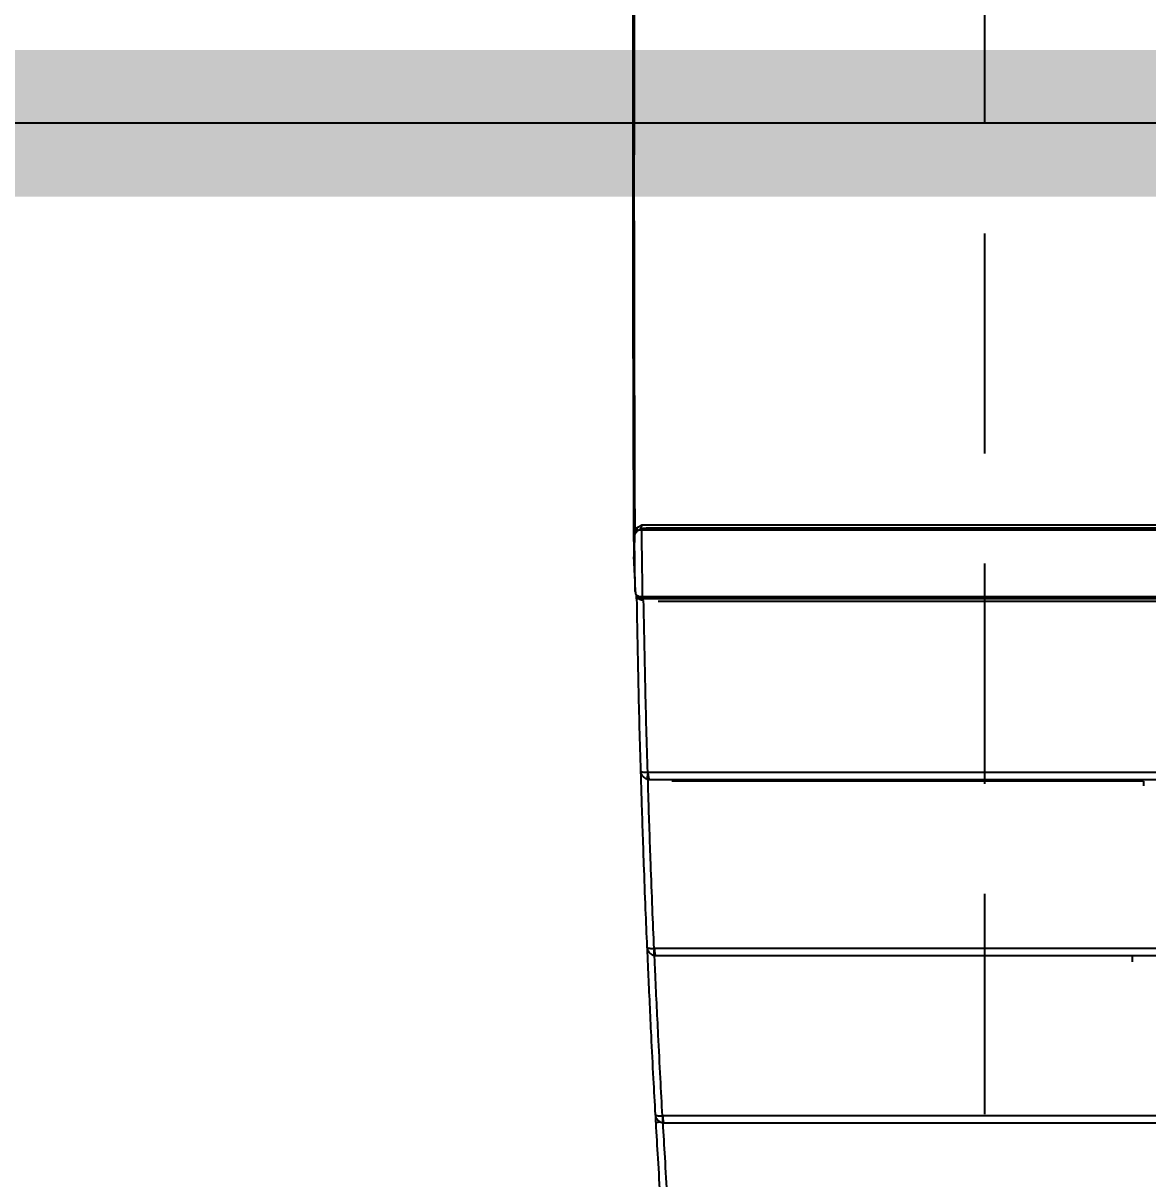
# Model space of a CAD drawing. Header units: millimetres. Extents: x 236955 to 308542, y 30900 to 88969.
# Drawn here: x 299470.1 to 299623.3, y 62490.5 to 62647.9 of the extents above; entities that cross this region are included whole.
import ezdxf

# ---------------------------------------------------------------- set-up
doc = ezdxf.new("R2010")
doc.units = ezdxf.units.MM
doc.header["$LTSCALE"] = 100
doc.header["$PDMODE"] = 3
doc.linetypes.add('HID2', pattern=[1, 0.5, -0.5])
doc.linetypes.add('HIDDEN', pattern=[0.375, 0.25, -0.125])
doc.layers.get('DEFPOINTS').update_dxf_attribs({"color": 248})
for name, color, linetype in [('06-LIGHT', 4, 'Continuous'), ('07-DIM WAL', 5, 'Continuous'), ('3.기호.계단선', 30, 'Continuous')]:
    doc.layers.add(name, color=color, linetype=linetype)
doc.styles.add('HY 울릉도 L', font='')
doc.styles.get('HY 울릉도 L').set_extended_font_data('HY울릉도L')
doc.dimstyles.new('30', dxfattribs={"dimscale": 30, "dimtxt": 2, "dimasz": 1, "dimexe": 1, "dimexo": 1, "dimgap": 1, "dimtad": 1, "dimdec": 0, "dimrnd": 0.05, "dimdsep": 46, "dimlunit": 6, "dimtxsty": 'HY 울릉도 L', "dimblk": 'ARCHTICK', "dimcen": 2.5, "dimdle": 1, "dimclrd": 133, "dimclre": 133, "dimclrt": 30, "dimadec": 0, "dimazin": 0, "dimtfac": 1, "dimtdec": 0, "dimtix": 1, "dimtmove": 2, "dimatfit": 3, "dimldrblk": 'ARCHTICK', "dimfxl": 1, "dimlwd": -1, "dimlwe": -1, "dimarcsym": 0})

# ---------------------------------------------------------------- blocks, each defined once
blk = doc.blocks.new('*U49')
at = {"color": 8}
for p, q in [((0.23, 194), (0.05, 194)), ((0.05, 194), (0.05, 194)), ((0.16, 193.19), (0.16, 193.19)), ((0.09, 190.49), (0.09, 190.49)), ((0.1, 190.56), (0.1, 190.56)), ((0.12, 189.44), (0.12, 189.43)), ((0.25, 186.81), (0.25, 186.8)), ((0.25, 186.81), (0.25, 186.8))]:
    blk.add_line(p, q, dxfattribs=at)
at = {"color": 1, "linetype": 'HIDDEN'}
blk.add_lwpolyline([(1179.94, 464.99), (1179.94, 14.99), (39.94, 14.99), (39.94, 464.99)], close=True, dxfattribs=at)
at = {"color": 8}
blk.add_arc((0.87, 193.8), 0.2, 90, 99.4283, dxfattribs=at)
for centre, major_axis, ratio, start_param, end_param in [((1.22, 194.01), (-1, -0.011), 0.000851, 5.81073, 6.230827), ((0.73, 193.82), (-0.5, 0.021), 0.710917, 0.074486, 0.971745), ((0.78, 194.01), (-0.436, 0.245), 0.699022, 0.689796, 1.432768), ((0.81, 194.06), (-0.393, 0.309), 0.676566, 0.870738, 1.553972), ((0.87, 193.8), (0.033, -0.197), 0.348188, 3.1344, 4.658358), ((0.87, 193.8), (0, -0.2), 0.351833, 3.141593, 4.716068), ((0.99, 193.8), (0, -0.2), 0.205027, 3.141593, 4.714452), ((1.09, 186.26), (0, -0.2), 0.201921, 4.714424, 6.229723), ((1.81, 166.3), (0.127, 0.79), 0.18902, 1.609012, 3.142438), ((1.84, 166.3), (0, -0.8), 0.192414, 4.720156, 6.283185), ((2.54, 146.3), (0.111, 0.792), 0.18309, 1.608242, 3.142333), ((2.57, 146.3), (0, -0.8), 0.1863, 4.724017, 6.283185), ((3.49, 127.3), (0.096, 0.794), 0.175481, 1.613044, 3.142228), ((3.51, 127.3), (0, -0.8), 0.179084, 4.733363, 6.283185)]:
    blk.add_ellipse(centre, major_axis=major_axis, ratio=ratio, start_param=start_param, end_param=end_param, dxfattribs=at)
for points, degree in [([(2.71, 360.02), (0.55, 324.73), (-0.33, 289.36), (0.05, 194)], 3), ([(0.23, 194), (-0.16, 289.37), (0.73, 324.74), (2.88, 360.03)], 3), ([(0.16, 193.19), (0.14, 192.41)], 1), ([(0.23, 193.81), (0.23, 193.88), (0.23, 193.94), (0.23, 194)], 3), ([(0.33, 194), (0.35, 194.02), (0.37, 194.04), (0.4, 194.05)], 3), ([(0.95, 193.8), (0.9, 193.8), (0.85, 193.8), (0.8, 193.8)], 3), ([(0.87, 194), (0.91, 194), (0.95, 194), (0.99, 194)], 3), ([(0.99, 194), (1.16, 194), (1.33, 194), (1.5, 194)], 3), ([(0.13, 191.87), (0.1, 190.56)], 1), ([(0.09, 190.49), (0.1, 190.62), (0.1, 190.75), (0.11, 190.87)], 3), ([(0.09, 190.49), (0.09, 190.49), (0.09, 190.49), (0.09, 190.49)], 3), ([(0.4, 186), (0.4, 186.16), (0.39, 186.31), (0.39, 186.47)], 3), ([(0.63, 186), (0.48, 185.99), (0.4, 185.99), (0.4, 185.99)], 3), ([(0.63, 186), (0.65, 186.05), (0.7, 186.11), (0.75, 186.14)], 3), ([(0.99, 186.05), (1, 186.05), (1, 186.05), (1, 186.05)], 3), ([(1, 186.05), (1.61, 186.05), (2.22, 186.05), (2.84, 186.05)], 3), ([(0.85, 166.47), (0.86, 166.15), (0.87, 165.82), (0.88, 165.5)], 3), ([(1.69, 166.29), (1.68, 166.29), (1.67, 166.29), (1.66, 166.3)], 3), ([(1.68, 165.51), (1.74, 165.5), (1.79, 165.5), (1.84, 165.5)], 3), ([(57.94, 165.3), (57.94, 165.13), (57.94, 164.95), (57.94, 164.78)], 3), ([(1.58, 146.46), (1.59, 146.14), (1.6, 145.82), (1.62, 145.5)], 3), ([(2.42, 146.29), (2.41, 146.29), (2.4, 146.29), (2.39, 146.29)], 3), ([(2.43, 145.51), (2.48, 145.5), (2.52, 145.5), (2.57, 145.5)], 3), ([(3.13, 145.5), (3.13, 145.5), (3.13, 145.5), (3.13, 145.5)], 3), ([(56.64, 145.5), (56.64, 145.27), (56.64, 145.03), (56.64, 144.8)], 3), ([(3.37, 127.28), (3.36, 127.28), (3.35, 127.28), (3.34, 127.28)], 3), ([(2.57, 126.5), (2.57, 126.53), (2.76, 126.58), (3.06, 126.61)], 3), ([(3.39, 126.51), (3.43, 126.5), (3.47, 126.5), (3.51, 126.5)], 3)]:
    blk.add_open_spline(points, degree=degree, dxfattribs=at)
for points, knots in [([(0.4, 194.05), (0.43, 194.07), (0.47, 194.09), (0.58, 194.16), (0.66, 194.21), (0.79, 194.28), (0.82, 194.29), (0.88, 194.32), (0.9, 194.34), (0.95, 194.36), (0.96, 194.37), (0.98, 194.38), (0.99, 194.38), (1, 194.39), (1.01, 194.39), (1.01, 194.4), (1.02, 194.4), (1.02, 194.4), (1.02, 194.4), (1.03, 194.4)], [0, 0, 0, 0, 0.211843, 0.211843, 0.618776, 0.618776, 0.759942, 0.759942, 0.870728, 0.870728, 0.929874, 0.929874, 0.961875, 0.961875, 0.979256, 0.979256, 0.992466, 0.992466, 1, 1, 1, 1]), ([(1.03, 194.4), (1.03, 194.4), (1.02, 194.4), (1.02, 194.39), (1.02, 194.39), (1.02, 194.38), (1.01, 194.38), (1.01, 194.36), (1, 194.36), (0.99, 194.33), (0.99, 194.32), (0.97, 194.28), (0.95, 194.25), (0.92, 194.19), (0.91, 194.15), (0.87, 194.07), (0.86, 194.03), (0.84, 193.99)], [0, 0, 0, 0, 0.013568, 0.013568, 0.037214, 0.037214, 0.068468, 0.068468, 0.126077, 0.126077, 0.232683, 0.232683, 0.432706, 0.432706, 0.68324, 0.68324, 1, 1, 1, 1]), ([(1.03, 194.4), (4.91, 194.37), (8.8, 194.41), (16.61, 194.41), (20.52, 194.41), (32.26, 194.41), (40.12, 194.41), (63.7, 194.41), (79.47, 194.41), (111.03, 194.41), (126.83, 194.41), (158.43, 194.41), (174.24, 194.41), (190.04, 194.41)], [0, 0, 0, 0, 0.0625, 0.0625, 0.125, 0.125, 0.25, 0.25, 0.5, 0.5, 0.75, 0.75, 1, 1, 1, 1]), ([(0.05, 194), (0.05, 193.53), (0.06, 193.07), (0.07, 192.25), (0.07, 191.9), (0.08, 191.2), (0.09, 190.84), (0.09, 190.49)], [0, 0, 0, 0, 0.399294, 0.399294, 0.699647, 0.699647, 1, 1, 1, 1]), ([(0.16, 193.19), (0.15, 192.75), (0.14, 192.31), (0.12, 191.43), (0.11, 191), (0.1, 190.56)], [0, 0, 0, 0, 0.5, 0.5, 1, 1, 1, 1]), ([(0.8, 193.8), (0.74, 193.79), (0.68, 193.78), (0.54, 193.73), (0.47, 193.69), (0.34, 193.6), (0.28, 193.53), (0.19, 193.38), (0.16, 193.28), (0.16, 193.19)], [0, 0, 0, 0, 0.154456, 0.154456, 0.374956, 0.374956, 0.653826, 0.653826, 1, 1, 1, 1]), ([(0.25, 186.81), (0.24, 187.01), (0.24, 187.2), (0.22, 188.27), (0.21, 189.13), (0.19, 190.87), (0.18, 191.73), (0.16, 192.79), (0.16, 192.99), (0.16, 193.19)], [0, 0, 0, 0, 0.092547, 0.092547, 0.500171, 0.500171, 0.907796, 0.907796, 1, 1, 1, 1]), ([(0.23, 193.81), (0.23, 193.87), (0.26, 193.93), (0.32, 193.99), (0.33, 194), (0.33, 194)], [0, 0, 0, 0, 0.894177, 0.894177, 1, 1, 1, 1]), ([(0.9, 193.94), (5.81, 193.94), (10.75, 193.94), (20.63, 193.94), (25.58, 193.94), (40.44, 193.94), (50.37, 193.94), (80.23, 193.94), (100.21, 193.94), (140.17, 193.94), (160.16, 193.94), (200.13, 193.94), (220.12, 193.94), (320.05, 193.94), (400, 193.94), (479.94, 193.94)], [0, 0, 0, 0, 0.03125, 0.03125, 0.0625, 0.0625, 0.125, 0.125, 0.25, 0.25, 0.375, 0.375, 0.5, 0.5, 1, 1, 1, 1]), ([(479.94, 193.8), (400.01, 193.8), (320.07, 193.8), (220.16, 193.8), (200.17, 193.8), (160.21, 193.8), (140.22, 193.8), (100.27, 193.8), (80.31, 193.8), (50.44, 193.8), (40.5, 193.8), (25.63, 193.8), (20.67, 193.8), (10.79, 193.8), (5.84, 193.8), (0.95, 193.8)], [0, 0, 0, 0, 0.5, 0.5, 0.625, 0.625, 0.75, 0.75, 0.875, 0.875, 0.9375, 0.9375, 0.96875, 0.96875, 1, 1, 1, 1]), ([(0.95, 193.8), (0.95, 193.4), (0.96, 193.01), (0.97, 191.74), (0.98, 190.88), (1.01, 189.14), (1.02, 188.28), (1.04, 187.03), (1.05, 186.64), (1.05, 186.26)], [0, 0, 0, 0, 0.157944, 0.157944, 0.502409, 0.502409, 0.846873, 0.846873, 1, 1, 1, 1]), ([(189.04, 194), (186.07, 194), (183.09, 194), (160.13, 194), (140.14, 194), (100.18, 194), (80.2, 194), (50.34, 194), (40.41, 194), (25.55, 194), (20.6, 194), (10.93, 194), (6.2, 194), (1.5, 194)], [0, 0, 0, 0, 0.047401, 0.047401, 0.366063, 0.366063, 0.684724, 0.684724, 0.844055, 0.844055, 0.92372, 0.92372, 1, 1, 1, 1]), ([(0.1, 190.56), (0.1, 190.49), (0.1, 190.42), (0.1, 190.26), (0.1, 190.17), (0.1, 190), (0.1, 189.91), (0.1, 189.74), (0.11, 189.65), (0.11, 189.53), (0.11, 189.48), (0.12, 189.44)], [0, 0, 0, 0, 0.214453, 0.214453, 0.429132, 0.429132, 0.640881, 0.640881, 0.851843, 0.851843, 1, 1, 1, 1]), ([(0.12, 189.44), (0.14, 189), (0.16, 188.56), (0.2, 187.68), (0.22, 187.25), (0.25, 186.81)], [0, 0, 0, 0, 0.5, 0.5, 1, 1, 1, 1]), ([(0.25, 186.81), (0.25, 186.74), (0.26, 186.68), (0.33, 186.53), (0.38, 186.45), (0.51, 186.34), (0.58, 186.3), (0.66, 186.26), (0.67, 186.26), (0.69, 186.25)], [0, 0, 0, 0, 0.291599, 0.291599, 0.694986, 0.694986, 0.955686, 0.955686, 1, 1, 1, 1]), ([(0.26, 186.8), (0.26, 186.69), (0.3, 186.48), (0.48, 186.21), (0.66, 186.1), (0.76, 186.06)], [0, 0, 0, 0, 0.370538, 0.716833, 1, 1, 1, 1]), ([(0.4, 186), (0.45, 182.72), (0.52, 179.43), (0.66, 172.92), (0.75, 169.7), (0.84, 166.47)], [0, 0, 0, 0, 0.504534, 0.504534, 1, 1, 1, 1]), ([(1.2, 185.82), (1.11, 185.82), (1.03, 185.83), (0.87, 185.87), (0.8, 185.89), (0.7, 185.95), (0.66, 185.97), (0.63, 186)], [0, 0, 0, 0, 0.3816, 0.3816, 0.752011, 0.752011, 1, 1, 1, 1]), ([(0.77, 186.05), (0.77, 186.05), (0.76, 186.05), (0.75, 186.06), (0.74, 186.06), (0.72, 186.07), (0.72, 186.08), (0.71, 186.09), (0.7, 186.11), (0.69, 186.14), (0.69, 186.16), (0.68, 186.2), (0.68, 186.23), (0.69, 186.25), (0.69, 186.25), (0.69, 186.25)], [0, 0, 0, 0, 0.0305, 0.0305, 0.248677, 0.248677, 0.304697, 0.304697, 0.529926, 0.529926, 0.756562, 0.756562, 0.983109, 0.983109, 1, 1, 1, 1]), ([(0.69, 186.25), (0.7, 186.25), (0.72, 186.25), (0.84, 186.26), (0.94, 186.26), (1.05, 186.26)], [0, 0, 0, 0, 0.159863, 0.159863, 1, 1, 1, 1]), ([(1.09, 186.06), (1, 186.06), (0.92, 186.06), (0.82, 186.06), (0.79, 186.05), (0.77, 186.05)], [0, 0, 0, 0, 0.750656, 0.750656, 1, 1, 1, 1]), ([(0.77, 186.05), (0.77, 186.05), (0.78, 186.05), (0.8, 186.05), (0.81, 186.05), (0.84, 186.05), (0.86, 186.05), (0.92, 186.05), (0.96, 186.05), (0.99, 186.05)], [0, 0, 0, 0, 0.113501, 0.113501, 0.256211, 0.256211, 0.505873, 0.505873, 1, 1, 1, 1]), ([(1.05, 186.26), (5.95, 186.26), (10.89, 186.26), (20.78, 186.26), (25.73, 186.26), (40.61, 186.26), (50.55, 186.26), (80.42, 186.26), (100.38, 186.26), (140.31, 186.26), (160.28, 186.26), (200.24, 186.26), (220.22, 186.26), (320.11, 186.26), (400.03, 186.26), (479.94, 186.26)], [0, 0, 0, 0, 0.03125, 0.03125, 0.0625, 0.0625, 0.125, 0.125, 0.25, 0.25, 0.375, 0.375, 0.5, 0.5, 1, 1, 1, 1]), ([(479.94, 186.06), (400.03, 186.06), (320.12, 186.06), (220.24, 186.06), (200.26, 186.06), (160.31, 186.06), (140.32, 186.06), (100.39, 186.06), (80.43, 186.06), (50.57, 186.06), (40.64, 186.06), (25.77, 186.06), (20.81, 186.06), (10.93, 186.06), (5.99, 186.06), (1.09, 186.06)], [0, 0, 0, 0, 0.5, 0.5, 0.625, 0.625, 0.75, 0.75, 0.875, 0.875, 0.9375, 0.9375, 0.96875, 0.96875, 1, 1, 1, 1]), ([(1.66, 166.3), (1.56, 169.59), (1.47, 172.87), (1.32, 179.38), (1.26, 182.6), (1.2, 185.82)], [0, 0, 0, 0, 0.505483, 0.505483, 1, 1, 1, 1]), ([(110.14, 185.7), (92.03, 185.7), (73.95, 185.7), (46.89, 185.7), (37.88, 185.7), (20.18, 185.7), (11.47, 185.7), (2.83, 185.7)], [0, 0, 0, 0, 0.503675, 0.503675, 0.755513, 0.755513, 1, 1, 1, 1]), ([(2.84, 186.05), (2.84, 186.04), (2.84, 186.03), (2.84, 186.02), (2.84, 186.02), (2.84, 186.02)], [0, 0, 0, 0, 0.865418, 0.865418, 1, 1, 1, 1]), ([(2.84, 186.02), (7.73, 186.02), (12.66, 186.02), (22.51, 186.02), (27.44, 186.02), (42.25, 186.02), (52.15, 186.02), (81.91, 186.02), (101.8, 186.02), (141.56, 186.02), (161.46, 186.02), (201.24, 186.02), (221.14, 186.02), (320.6, 186.02), (400.17, 186.02), (479.74, 186.02)], [0, 0, 0, 0, 0.03125, 0.03125, 0.0625, 0.0625, 0.125, 0.125, 0.25, 0.25, 0.375, 0.375, 0.5, 0.5, 1, 1, 1, 1]), ([(0.84, 166.47), (0.84, 166.47), (0.84, 166.47), (0.85, 166.45), (0.85, 166.44), (0.89, 166.41), (0.91, 166.4), (1, 166.36), (1.08, 166.35), (1.23, 166.32), (1.31, 166.31), (1.47, 166.3), (1.56, 166.3), (1.66, 166.3)], [0, 0, 0, 0, 0.004657, 0.004657, 0.171177, 0.171177, 0.329676, 0.329676, 0.60266, 0.60266, 0.791779, 0.791779, 1, 1, 1, 1]), ([(0.84, 166.47), (0.84, 166.47), (0.84, 166.47), (0.85, 166.39), (0.86, 166.31), (0.9, 166.17), (0.92, 166.1), (1.02, 165.93), (1.1, 165.83), (1.26, 165.69), (1.33, 165.64), (1.5, 165.56), (1.59, 165.53), (1.68, 165.51)], [0, 0, 0, 0, 0.004657, 0.004657, 0.171178, 0.171178, 0.329678, 0.329678, 0.602664, 0.602664, 0.791782, 0.791782, 1, 1, 1, 1]), ([(0.88, 165.5), (0.88, 165.5), (0.88, 165.5), (0.9, 164.83), (0.92, 164.16), (1.02, 160.96), (1.1, 158.41), (1.26, 154.17), (1.32, 152.47), (1.45, 149.34), (1.51, 147.9), (1.57, 146.46)], [0, 0, 0, 0, 0.000003, 0.000003, 0.105523, 0.105523, 0.506415, 0.506415, 0.773572, 0.773572, 1, 1, 1, 1]), ([(110.14, 166.3), (91.98, 166.29), (73.83, 166.29), (46.68, 166.29), (37.64, 166.29), (19.62, 166.29), (10.61, 166.29), (1.69, 166.29)], [0, 0, 0, 0, 0.5, 0.5, 0.75, 0.75, 1, 1, 1, 1]), ([(2.39, 146.29), (2.33, 147.8), (2.26, 149.32), (2.13, 152.53), (2.07, 154.24), (1.91, 158.5), (1.82, 161.06), (1.72, 164.24), (1.71, 164.87), (1.69, 165.5), (1.69, 165.5), (1.69, 165.5)], [0, 0, 0, 0, 0.235766, 0.235766, 0.501866, 0.501866, 0.901174, 0.901174, 0.999997, 0.999997, 1, 1, 1, 1]), ([(1.84, 165.5), (7.54, 165.5), (13.28, 165.5), (24.76, 165.5), (30.51, 165.5), (47.77, 165.5), (59.31, 165.5), (70.86, 165.5)], [0, 0, 0, 0, 0.25, 0.25, 0.5, 0.5, 1, 1, 1, 1]), ([(57.94, 165.3), (48.98, 165.3), (40.03, 165.3), (22.17, 165.3), (13.25, 165.3), (4.39, 165.3)], [0, 0, 0, 0, 0.5, 0.5, 1, 1, 1, 1]), ([(1.57, 146.46), (1.57, 146.46), (1.57, 146.46), (1.57, 146.44), (1.58, 146.42), (1.62, 146.4), (1.64, 146.38), (1.73, 146.35), (1.81, 146.33), (1.97, 146.31), (2.04, 146.3), (2.2, 146.29), (2.3, 146.29), (2.39, 146.29)], [0, 0, 0, 0, 0.004636, 0.004636, 0.174157, 0.174157, 0.335163, 0.335163, 0.60541, 0.60541, 0.79332, 0.79332, 1, 1, 1, 1]), ([(1.57, 146.46), (1.57, 146.46), (1.57, 146.45), (1.57, 146.37), (1.59, 146.3), (1.63, 146.15), (1.66, 146.08), (1.75, 145.91), (1.84, 145.81), (2, 145.67), (2.07, 145.63), (2.24, 145.55), (2.33, 145.52), (2.43, 145.51)], [0, 0, 0, 0, 0.004636, 0.004636, 0.174161, 0.174161, 0.335167, 0.335167, 0.60541, 0.60541, 0.793318, 0.793318, 1, 1, 1, 1]), ([(71.6, 146.29), (60.01, 146.29), (48.45, 146.29), (25.37, 146.29), (13.84, 146.29), (2.42, 146.29)], [0, 0, 0, 0, 0.5, 0.5, 1, 1, 1, 1]), ([(1.62, 145.5), (1.62, 145.5), (1.62, 145.5), (1.64, 144.87), (1.67, 144.25), (1.81, 141.21), (1.92, 138.79), (2.12, 134.75), (2.2, 133.14), (2.36, 130.16), (2.44, 128.8), (2.51, 127.44)], [0, 0, 0, 0, 0.000003, 0.000003, 0.104408, 0.104408, 0.506463, 0.506463, 0.77438, 0.77438, 1, 1, 1, 1]), ([(3.34, 127.28), (3.26, 128.72), (3.18, 130.15), (3.02, 133.2), (2.94, 134.83), (2.74, 138.88), (2.62, 141.31), (2.49, 144.33), (2.46, 144.91), (2.44, 145.5), (2.44, 145.5), (2.44, 145.5)], [0, 0, 0, 0, 0.235564, 0.235564, 0.502554, 0.502554, 0.903218, 0.903218, 0.999997, 0.999997, 1, 1, 1, 1]), ([(2.57, 145.5), (13.97, 145.5), (25.48, 145.5), (48.52, 145.5), (60.07, 145.5), (71.64, 145.5)], [0, 0, 0, 0, 0.5, 0.5, 1, 1, 1, 1]), ([(2.51, 127.44), (2.51, 127.44), (2.51, 127.44), (2.51, 127.43), (2.52, 127.41), (2.56, 127.38), (2.59, 127.37), (2.68, 127.34), (2.76, 127.32), (2.92, 127.3), (2.99, 127.29), (3.16, 127.28), (3.25, 127.28), (3.34, 127.28)], [0, 0, 0, 0, 0.004615, 0.004615, 0.177178, 0.177178, 0.340689, 0.340689, 0.607806, 0.607806, 0.79476, 0.79476, 1, 1, 1, 1]), ([(2.51, 127.44), (2.51, 127.44), (2.51, 127.44), (2.52, 127.36), (2.53, 127.28), (2.58, 127.13), (2.61, 127.06), (2.71, 126.89), (2.79, 126.79), (2.96, 126.66), (3.03, 126.62), (3.2, 126.54), (3.3, 126.52), (3.39, 126.51)], [0, 0, 0, 0, 0.004615, 0.004615, 0.177182, 0.177182, 0.340693, 0.340693, 0.607806, 0.607806, 0.794758, 0.794758, 1, 1, 1, 1]), ([(2.52, 127.44), (2.53, 127.26), (2.54, 127.08), (2.56, 126.76), (2.56, 126.63), (2.57, 126.5), (2.57, 126.5), (2.57, 126.5)], [0, 0, 0, 0, 0.584735, 0.584735, 0.999937, 0.999937, 1, 1, 1, 1]), ([(72.59, 127.29), (61, 127.29), (49.43, 127.28), (26.34, 127.28), (14.81, 127.28), (3.37, 127.28)], [0, 0, 0, 0, 0.5, 0.5, 1, 1, 1, 1]), ([(2.57, 126.5), (2.57, 126.5), (2.57, 126.5), (2.65, 125.15), (2.72, 123.81), (2.89, 120.93), (2.99, 119.4), (3.18, 116.33), (3.28, 114.8), (3.46, 111.99), (3.55, 110.71), (3.63, 109.43)], [0, 0, 0, 0, 0.000004, 0.000004, 0.237138, 0.237138, 0.506455, 0.506455, 0.775615, 0.775615, 1, 1, 1, 1]), ([(4.47, 109.28), (4.38, 110.63), (4.29, 111.98), (4.1, 114.87), (4, 116.41), (3.81, 119.5), (3.72, 121.04), (3.55, 123.89), (3.47, 125.2), (3.4, 126.51)], [0, 0, 0, 0, 0.234873, 0.234873, 0.503118, 0.503118, 0.771519, 0.771519, 1, 1, 1, 1]), ([(3.51, 126.5), (14.94, 126.5), (26.45, 126.5), (49.51, 126.5), (61.07, 126.5), (72.64, 126.5)], [0, 0, 0, 0, 0.5, 0.5, 1, 1, 1, 1])]:
    blk.add_open_spline(points, degree=3, knots=knots, dxfattribs=at)
blk = doc.blocks.new('_ArchTick')
at = {"color": 0, "linetype": 'ByBlock', "const_width": 0.15}
blk.add_lwpolyline([(-0.5, -0.5), (0.5, 0.5)], dxfattribs=at)
blk = doc.blocks.new('*D116')
at = {"layer": '07-DIM WAL', "color": 133}
for p, q in [((299085.11, 62664.27), (299085.11, 62664.27)), ((300285.11, 62664.27), (300285.11, 62664.27)), ((300315.11, 62634.27), (299055.11, 62634.27))]:
    blk.add_line(p, q, dxfattribs=at)
at = {"layer": 'DEFPOINTS', "color": 0}
for p in [(299085.11, 62634.27), (299085.11, 62634.27), (300285.11, 62634.27)]:
    blk.add_point(p, dxfattribs=at)
at = {"layer": '07-DIM WAL', "color": 133, "xscale": 30, "yscale": 30, "zscale": 30, "rotation": 180}
blk.add_blockref('_ArchTick', (299085.11, 62634.27), dxfattribs=at)
at = {"layer": '07-DIM WAL', "color": 133, "xscale": 30, "yscale": 30, "zscale": 30}
blk.add_blockref('_ArchTick', (300285.11, 62634.27), dxfattribs=at)
at = {"layer": '07-DIM WAL', "color": 30, "insert": (299685.11, 62700.21), "char_height": 60, "attachment_point": 5, "style": 'HY 울릉도 L'}
blk.add_mtext('1,200', dxfattribs=at)

msp = doc.modelspace()

# ---------------------------------------------------------------- linework, layer by layer
at = {"layer": '3.기호.계단선', "color": 140, "linetype": 'HID2', "const_width": 20}
msp.add_lwpolyline([(290623.61, 60413.6), (290623.61, 61329.31), (297738.59, 61329.31), (297738.59, 62634.27), (300285.11, 62634.27)], dxfattribs=at)

# ---------------------------------------------------------------- block references
at = {"layer": '06-LIGHT', "xscale": 1.2, "yscale": 1.2, "zscale": 1.2}
msp.add_blockref('*U49', (299553.18, 62346.29), dxfattribs=at)

# ---------------------------------------------------------------- dimensions: what is measured, and where the dimension line sits
at = {"layer": '07-DIM WAL'}
dim = msp.add_linear_dim(base=(299085.11, 62634.27), p1=(300285.11, 62634.27), p2=(299085.11, 62634.27), angle=180, dimstyle='30', dxfattribs=at)
dim.commit()
dim.dimension.update_dxf_attribs({"geometry": '*D116', "text_midpoint": (299685.11, 62700.21)})

doc.saveas('drawing.dxf')
